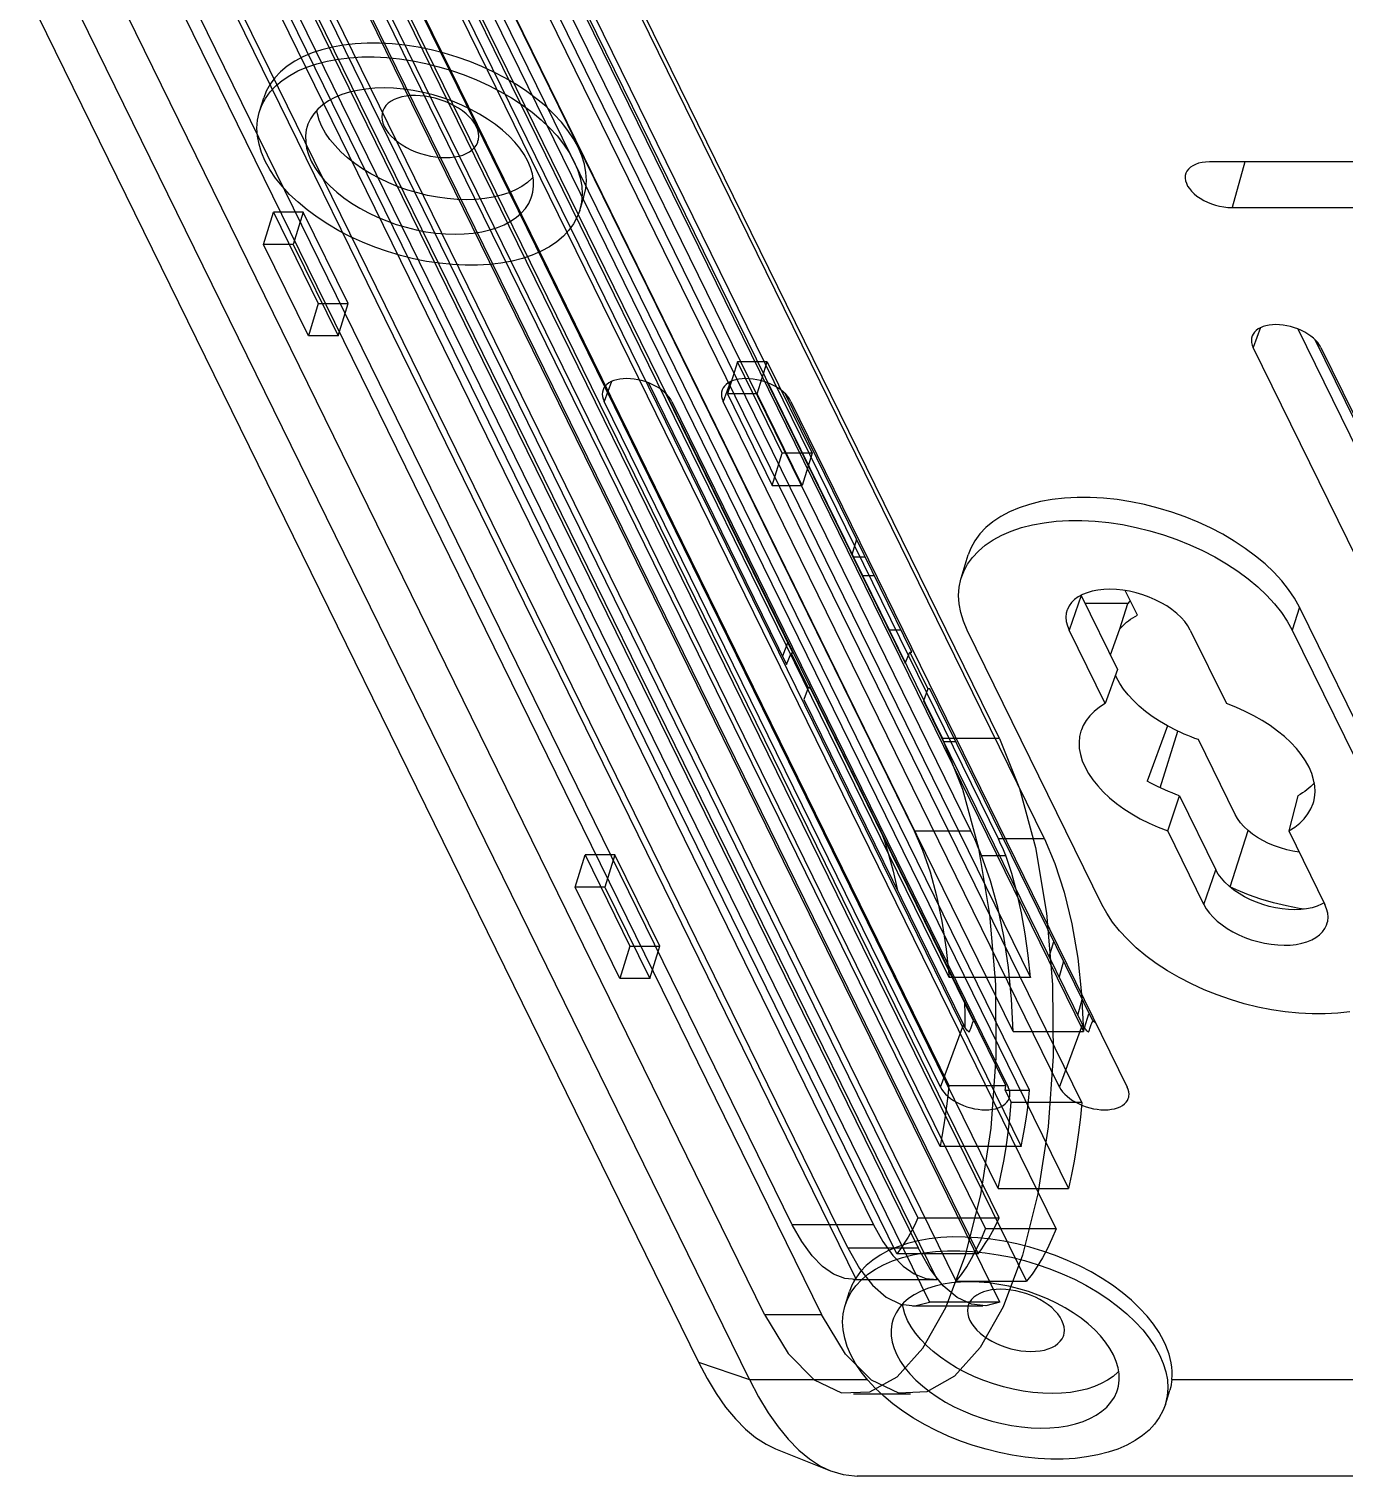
# Model space of a CAD drawing. Header units: millimetres. Extents: x 913 to 1720, y -130 to 440.
# Drawn here: x 1517.87 to 1562.6, y 102.83 to 152.03 of the extents above; entities that cross this region are included whole.
import ezdxf

# ---------------------------------------------------------------- set-up
doc = ezdxf.new("R2010")
doc.units = ezdxf.units.MM
doc.header["$LTSCALE"] = 30.734
doc.layers.get('0').update_dxf_attribs({"linetype": 'CONTINUOUS'})

msp = doc.modelspace()

# ---------------------------------------------------------------- linework, layer by layer
at = {"linetype": 'Continuous'}
for p, q in [((1526.22, 174.21), (1548.946, 127.9)), ((1550.88, 127.9), (1528.154, 174.21)), ((1552.412, 124.488), (1529.332, 171.52)), ((1525.252, 171.077), (1547.978, 124.767)), ((1549.912, 124.766), (1527.42, 170.598)), ((1550.846, 124.488), (1528.235, 170.565)), ((1549.175, 119.773), (1524.768, 169.51)), ((1527.763, 169.038), (1551.939, 119.773)), ((1528.606, 169.17), (1553.746, 117.941)), ((1551.351, 117.941), (1526.448, 168.688)), ((1553.68, 115.522), (1528.122, 167.603)), ((1524.066, 167.238), (1549.16, 116.103)), ((1551.094, 116.103), (1526.232, 166.766)), ((1551.908, 115.942), (1527.025, 166.648)), ((1548.861, 114.031), (1523.558, 165.593)), ((1526.553, 165.121), (1551.624, 114.031)), ((1527.396, 165.253), (1553.231, 112.607)), ((1550.836, 112.607), (1525.238, 164.771)), ((1552.807, 111.236), (1526.972, 163.882)), ((1524.814, 163.4), (1550.413, 111.236)), ((1522.807, 163.165), (1548.11, 111.603)), ((1550.873, 111.603), (1525.802, 162.693)), ((1547.393, 110.384), (1522.299, 161.52)), ((1526.246, 161.532), (1551.804, 109.451)), ((1549.409, 109.451), (1524.088, 161.05)), ((1525.294, 161.048), (1550.156, 110.384)), ((1550.901, 108.737), (1525.762, 159.965)), ((1523.604, 159.483), (1548.507, 108.737)), ((1521.597, 159.248), (1546.004, 109.511)), ((1548.767, 109.511), (1524.592, 158.776)), ((1543.838, 111.372), (1521.113, 157.682)), ((1525.036, 157.615), (1548.115, 110.584)), ((1545.72, 110.584), (1522.877, 157.133)), ((1524.108, 157.209), (1546.601, 111.372)), ((1542.894, 108.317), (1520.169, 154.627)), ((1522.103, 154.627), (1544.828, 108.317)), ((1517.874, 153.105), (1540.645, 106.701)), ((1542.379, 106.109), (1519.607, 152.512)), ((1525.714, 149.218), (1525.86, 149.688)), ((1629.32, 147.508), (1558.03, 147.508)), ((1559.223, 147.508), (1558.793, 145.954)), ((1536.606, 145.852), (1536.752, 146.322)), ((1525.852, 144.705), (1526.191, 145.801)), ((1527.204, 145.801), (1526.191, 145.801)), ((1526.191, 145.801), (1527.716, 142.693)), ((1527.204, 145.801), (1526.865, 144.705)), ((1528.729, 142.693), (1527.204, 145.801)), ((1558.793, 145.954), (1630.083, 145.954)), ((1526.865, 144.705), (1525.852, 144.705)), ((1527.377, 141.597), (1525.852, 144.705)), ((1526.865, 144.705), (1528.39, 141.597)), ((1527.716, 142.693), (1527.377, 141.597)), ((1527.716, 142.693), (1528.729, 142.693)), ((1528.39, 141.597), (1528.729, 142.693)), ((1559.764, 141.873), (1559.514, 141.199)), ((1561.026, 141.83), (1566.624, 130.424)), ((1528.39, 141.597), (1527.377, 141.597)), ((1566.841, 130.819), (1561.618, 141.462)), ((1572.753, 114.221), (1559.514, 141.199)), ((1561.817, 141.199), (1575.056, 114.221)), ((1541.969, 140.714), (1541.63, 139.617)), ((1542.982, 140.714), (1541.969, 140.714)), ((1543.494, 137.606), (1541.969, 140.714)), ((1542.643, 139.617), (1542.982, 140.714)), ((1542.982, 140.714), (1544.507, 137.606)), ((1537.684, 140.039), (1537.434, 139.365)), ((1538.946, 139.996), (1543.643, 130.424)), ((1541.737, 140.039), (1541.487, 139.365)), ((1542.999, 139.996), (1547.676, 130.464)), ((1548.873, 116.054), (1537.434, 139.365)), ((1543.86, 130.819), (1539.537, 139.629)), ((1539.737, 139.365), (1551.176, 116.054)), ((1552.926, 116.054), (1541.487, 139.365)), ((1542.643, 139.617), (1541.63, 139.617)), ((1541.63, 139.617), (1543.155, 136.509)), ((1544.168, 136.509), (1542.643, 139.617)), ((1547.903, 130.839), (1543.59, 139.629)), ((1543.789, 139.365), (1555.228, 116.054)), ((1543.155, 136.509), (1543.494, 137.606)), ((1544.507, 137.606), (1543.494, 137.606)), ((1544.507, 137.606), (1544.168, 136.509)), ((1543.155, 136.509), (1544.168, 136.509)), ((1546.025, 134.667), (1545.866, 134.153)), ((1546.319, 134.068), (1545.908, 134.068)), ((1549.582, 133.36), (1549.824, 134.143)), ((1546.213, 133.446), (1546.624, 133.446)), ((1555.574, 132.097), (1555.163, 132.933)), ((1553.666, 132.763), (1553.255, 131.588)), ((1553.666, 132.763), (1554.901, 130.246)), ((1555.245, 132.49), (1553.8, 132.49)), ((1554.978, 131.628), (1555.245, 132.49)), ((1561.083, 132.372), (1560.841, 131.588)), ((1565.659, 123.047), (1561.083, 132.372)), ((1549.788, 131.588), (1549.658, 131.893)), ((1547.535, 131.59), (1547.124, 131.59)), ((1554.364, 122.264), (1549.788, 131.588)), ((1554.481, 129.089), (1553.255, 131.588)), ((1554.657, 130.744), (1554.978, 131.628)), ((1557.374, 131.588), (1558.601, 129.089)), ((1560.841, 131.588), (1565.416, 122.264)), ((1543.684, 131.179), (1543.504, 130.707)), ((1543.643, 130.424), (1543.794, 130.804)), ((1543.794, 130.804), (1544.371, 129.628)), ((1547.676, 130.464), (1547.829, 130.839)), ((1547.829, 130.839), (1547.903, 130.839)), ((1547.829, 130.839), (1548.441, 129.593)), ((1554.901, 130.246), (1554.481, 129.089)), ((1554.862, 129.981), (1554.831, 130.053)), ((1544.371, 129.628), (1544.231, 129.225)), ((1550, 118.307), (1544.452, 129.613)), ((1548.441, 129.593), (1548.304, 129.185)), ((1548.515, 129.593), (1548.441, 129.593)), ((1554.053, 118.307), (1548.515, 129.593)), ((1544.231, 129.225), (1549.657, 118.169)), ((1548.304, 129.185), (1553.71, 118.169)), ((1556.595, 128.334), (1555.912, 126.454)), ((1556.346, 126.228), (1556.952, 128.151)), ((1550.88, 127.9), (1548.946, 127.9)), ((1548.98, 127.807), (1549.391, 127.807)), ((1558.9, 125.319), (1557.651, 127.865)), ((1556.604, 124.763), (1557.007, 125.956)), ((1557.007, 125.956), (1558.242, 123.439)), ((1561.029, 125.956), (1560.723, 124.763)), ((1547.978, 124.767), (1549.912, 124.767)), ((1552.412, 124.488), (1550.846, 124.488)), ((1557.83, 122.264), (1556.604, 124.763)), ((1558.732, 122.857), (1559.346, 124.773)), ((1560.723, 124.763), (1561.95, 122.264)), ((1536.45, 122.854), (1536.788, 123.951)), ((1537.802, 123.951), (1536.788, 123.951)), ((1536.788, 123.951), (1538.314, 120.843)), ((1537.802, 123.951), (1537.463, 122.854)), ((1539.327, 120.843), (1537.802, 123.951)), ((1550.27, 123.92), (1551.099, 123.92)), ((1557.83, 122.264), (1558.242, 123.439)), ((1537.463, 122.854), (1536.45, 122.854)), ((1537.975, 119.746), (1536.45, 122.854)), ((1537.463, 122.854), (1538.988, 119.746)), ((1561.925, 122.314), (1561.838, 122.265)), ((1538.314, 120.843), (1537.975, 119.746)), ((1538.314, 120.843), (1539.327, 120.843)), ((1538.988, 119.746), (1539.327, 120.843)), ((1552.574, 120.483), (1552.729, 121.004)), ((1553.057, 120.337), (1552.912, 119.795)), ((1538.988, 119.746), (1537.975, 119.746)), ((1551.939, 119.773), (1549.175, 119.773)), ((1549.717, 118.54), (1549.705, 118.909)), ((1553.547, 118.5), (1553.699, 119.028)), ((1548.873, 116.054), (1549.657, 118.169)), ((1549.672, 118.14), (1549.657, 118.169)), ((1549.72, 118.065), (1549.717, 118.54)), ((1549.904, 118.044), (1549.952, 118.175)), ((1550.073, 118.246), (1550, 118.307)), ((1552.926, 116.054), (1553.71, 118.169)), ((1553.725, 118.14), (1553.71, 118.169)), ((1553.775, 118.061), (1553.926, 118.54)), ((1553.957, 118.045), (1554.005, 118.175)), ((1554.126, 118.246), (1554.053, 118.307)), ((1551.351, 117.941), (1553.746, 117.941)), ((1549.16, 116.103), (1551.094, 116.103)), ((1551.079, 115.942), (1551.084, 116)), ((1551.079, 115.942), (1551.908, 115.942)), ((1551.079, 115.942), (1551.285, 115.522)), ((1551.084, 116), (1551.094, 116.103)), ((1553.68, 115.522), (1551.285, 115.522)), ((1551.624, 114.031), (1548.861, 114.031)), ((1550.836, 112.607), (1553.231, 112.607)), ((1546.601, 111.372), (1543.838, 111.372)), ((1548.11, 111.603), (1550.873, 111.603)), ((1552.807, 111.236), (1550.413, 111.236)), ((1545.72, 110.584), (1548.115, 110.584)), ((1550.156, 110.384), (1547.393, 110.384)), ((1545.92, 109.508), (1548.767, 109.511)), ((1549.409, 109.451), (1551.804, 109.451)), ((1545.634, 108.627), (1545.779, 109.097)), ((1542.894, 108.317), (1544.828, 108.317)), ((1547.923, 108.613), (1550.318, 108.613)), ((1550.901, 108.737), (1548.507, 108.737)), ((1540.645, 106.701), (1542.379, 106.109)), ((1542.379, 106.109), (1546.389, 106.109)), ((1556.746, 106.109), (1670.64, 106.109)), ((1547.854, 105.608), (1545.92, 105.608)), ((1556.526, 105.261), (1556.676, 105.749)), ((1543.267, 103.754), (1545.139, 103.006)), ((1689.271, 102.826), (1546.046, 102.826))]:
    msp.add_line(p, q, dxfattribs=at)
for points in [[(1536.556, 148.005), (1536.395, 148.295), (1536.205, 148.578), (1535.984, 148.856), (1535.731, 149.13), (1535.449, 149.398), (1535.141, 149.656), (1534.809, 149.902), (1534.451, 150.138), (1534.078, 150.357), (1533.688, 150.561), (1533.282, 150.749), (1532.865, 150.918), (1532.436, 151.07), (1531.997, 151.203), (1531.555, 151.315), (1531.112, 151.405), (1530.667, 151.474), (1530.229, 151.521), (1529.799, 151.545), (1529.376, 151.546), (1528.968, 151.524), (1528.575, 151.48), (1528.196, 151.413), (1527.84, 151.324), (1527.507, 151.214), (1527.195, 151.083), (1526.912, 150.933), (1526.657, 150.764), (1526.431, 150.576), (1526.237, 150.372), (1526.075, 150.151), (1525.946, 149.913), (1525.86, 149.688)], [(1525.714, 149.218), (1525.796, 149.432), (1525.922, 149.668), (1526.08, 149.887), (1526.27, 150.091), (1526.492, 150.279), (1526.742, 150.448), (1527.022, 150.6), (1527.331, 150.733), (1527.662, 150.845), (1528.017, 150.935), (1528.394, 151.004), (1528.786, 151.051), (1529.193, 151.075), (1529.615, 151.076), (1530.044, 151.054), (1530.481, 151.01), (1530.925, 150.943), (1531.368, 150.854), (1531.81, 150.744), (1532.25, 150.613), (1532.681, 150.463), (1533.101, 150.294), (1533.512, 150.106), (1533.906, 149.902), (1534.285, 149.681), (1534.647, 149.443), (1534.984, 149.195), (1535.295, 148.936), (1535.581, 148.665), (1535.836, 148.389), (1536.059, 148.11), (1536.25, 147.825), (1536.41, 147.535)], [(1533.194, 149.136), (1532.9, 149.295), (1532.594, 149.44), (1532.276, 149.571), (1531.951, 149.687), (1531.62, 149.786), (1531.281, 149.87), (1530.945, 149.935), (1530.611, 149.982), (1530.278, 150.011), (1529.955, 150.022), (1529.641, 150.013), (1529.336, 149.986), (1529.046, 149.94), (1528.773, 149.877), (1528.515, 149.795), (1528.278, 149.696), (1528.064, 149.582), (1527.871, 149.45), (1527.704, 149.305), (1527.564, 149.146), (1527.449, 148.972), (1527.363, 148.788), (1527.339, 148.717)], [(1533.089, 148.71), (1533.024, 148.824), (1532.944, 148.933), (1532.85, 149.039), (1532.741, 149.142), (1532.617, 149.241), (1532.483, 149.333), (1532.34, 149.417), (1532.188, 149.495), (1532.029, 149.563), (1531.865, 149.623), (1531.695, 149.673), (1531.525, 149.713), (1531.354, 149.742), (1531.183, 149.76), (1531.016, 149.767), (1530.856, 149.762), (1530.701, 149.745), (1530.557, 149.718), (1530.423, 149.679), (1530.3, 149.629), (1530.191, 149.57), (1530.096, 149.5), (1530.016, 149.421), (1529.954, 149.334), (1529.909, 149.241), (1529.9, 149.212)], [(1525.91, 147.535), (1525.787, 147.825), (1525.699, 148.108), (1525.646, 148.386), (1525.63, 148.66), (1525.65, 148.928), (1525.705, 149.186), (1525.714, 149.218)], [(1527.839, 148.71), (1527.746, 148.93), (1527.683, 149.145), (1527.664, 149.26)], [(1529.9, 149.212), (1529.883, 149.141), (1529.874, 149.038), (1529.884, 148.932), (1529.912, 148.823), (1529.958, 148.71)], [(1534.845, 147.535), (1534.722, 147.755), (1534.574, 147.97), (1534.402, 148.18), (1534.203, 148.387), (1533.98, 148.589), (1533.738, 148.781), (1533.475, 148.963), (1533.194, 149.136)], [(1527.339, 148.717), (1527.308, 148.595), (1527.282, 148.391), (1527.286, 148.183), (1527.319, 147.971), (1527.383, 147.756), (1527.476, 147.535)], [(1534.827, 146.806), (1534.637, 146.674), (1534.426, 146.559), (1534.192, 146.459), (1533.936, 146.376), (1533.664, 146.31), (1533.376, 146.263), (1533.071, 146.234), (1532.758, 146.224), (1532.436, 146.232), (1532.104, 146.26), (1531.77, 146.305), (1531.434, 146.369), (1531.096, 146.451), (1530.763, 146.549), (1530.436, 146.664), (1530.114, 146.795), (1529.805, 146.94), (1529.507, 147.1), (1529.222, 147.273), (1528.956, 147.457), (1528.711, 147.651), (1528.485, 147.854), (1528.284, 148.063), (1528.111, 148.274), (1527.962, 148.49), (1527.839, 148.71)], [(1529.958, 148.71), (1530.023, 148.596), (1530.103, 148.487), (1530.197, 148.381), (1530.307, 148.278), (1530.432, 148.178), (1530.566, 148.086), (1530.71, 148.002), (1530.863, 147.924), (1531.022, 147.855), (1531.187, 147.796), (1531.357, 147.746), (1531.527, 147.706), (1531.698, 147.678), (1531.87, 147.66), (1532.036, 147.653), (1532.196, 147.659), (1532.35, 147.676), (1532.494, 147.704), (1532.627, 147.742), (1532.749, 147.792), (1532.857, 147.851), (1532.95, 147.919), (1533.029, 147.997), (1533.091, 148.082), (1533.136, 148.175), (1533.147, 148.208)], [(1533.147, 148.208), (1533.164, 148.275), (1533.173, 148.379), (1533.163, 148.486), (1533.136, 148.596), (1533.089, 148.71)], [(1536.752, 146.322), (1536.815, 146.605), (1536.836, 146.875), (1536.82, 147.151), (1536.768, 147.43), (1536.68, 147.715), (1536.556, 148.005)], [(1536.606, 145.852), (1536.525, 145.638), (1536.399, 145.403), (1536.241, 145.183), (1536.051, 144.979), (1535.829, 144.792), (1535.579, 144.622), (1535.299, 144.471), (1534.99, 144.337), (1534.659, 144.225), (1534.304, 144.135), (1533.927, 144.066), (1533.535, 144.019), (1533.128, 143.996), (1532.706, 143.995), (1532.276, 144.016), (1531.84, 144.06), (1531.396, 144.127), (1530.953, 144.216), (1530.511, 144.326), (1530.071, 144.457), (1529.64, 144.608), (1529.219, 144.777), (1528.809, 144.965), (1528.414, 145.169), (1528.036, 145.39), (1527.674, 145.627), (1527.337, 145.875), (1527.026, 146.135), (1526.74, 146.405), (1526.484, 146.681), (1526.262, 146.96), (1526.071, 147.245), (1525.91, 147.535)], [(1527.476, 147.535), (1527.599, 147.315), (1527.747, 147.1), (1527.919, 146.89), (1528.118, 146.683), (1528.341, 146.482), (1528.583, 146.289), (1528.845, 146.107), (1529.127, 145.935), (1529.42, 145.776), (1529.726, 145.631), (1530.045, 145.499), (1530.369, 145.384), (1530.701, 145.284), (1531.039, 145.201), (1531.376, 145.135), (1531.71, 145.088), (1532.043, 145.059), (1532.366, 145.049), (1532.68, 145.057), (1532.985, 145.085), (1533.274, 145.13), (1533.548, 145.194), (1533.806, 145.276), (1534.042, 145.374), (1534.257, 145.489), (1534.449, 145.62), (1534.616, 145.765), (1534.757, 145.925), (1534.872, 146.098), (1534.957, 146.282), (1534.982, 146.354)], [(1534.982, 146.354), (1535.013, 146.476), (1535.039, 146.679), (1535.035, 146.888), (1535.002, 147.099), (1534.938, 147.315), (1534.845, 147.535)], [(1536.41, 147.535), (1536.534, 147.246), (1536.622, 146.962), (1536.674, 146.684), (1536.691, 146.41), (1536.671, 146.142), (1536.616, 145.885), (1536.606, 145.852)], [(1557.226, 147.125), (1557.204, 147.041), (1557.199, 146.956), (1557.211, 146.869), (1557.239, 146.78), (1557.283, 146.688), (1557.341, 146.599), (1557.415, 146.512), (1557.502, 146.426), (1557.601, 146.346), (1557.71, 146.271), (1557.83, 146.201), (1557.956, 146.139), (1558.09, 146.085), (1558.231, 146.038), (1558.372, 146.002), (1558.512, 145.976), (1558.652, 145.96), (1558.793, 145.954)], [(1558.03, 147.508), (1557.896, 147.502), (1557.772, 147.486), (1557.658, 147.461), (1557.553, 147.425), (1557.459, 147.379), (1557.379, 147.325), (1557.313, 147.264), (1557.261, 147.196), (1557.226, 147.125)], [(1535.02, 146.985), (1534.99, 146.951), (1534.827, 146.806)], [(1560.284, 141.976), (1560.164, 141.971), (1560.051, 141.958), (1559.946, 141.937), (1559.849, 141.908), (1559.759, 141.871), (1559.68, 141.827), (1559.612, 141.776), (1559.555, 141.718), (1559.51, 141.656), (1559.48, 141.593)], [(1561.817, 141.199), (1561.769, 141.282), (1561.711, 141.362), (1561.642, 141.439), (1561.562, 141.515), (1561.471, 141.588), (1561.373, 141.656), (1561.266, 141.718), (1561.152, 141.776), (1561.035, 141.827), (1560.913, 141.871), (1560.786, 141.908), (1560.66, 141.937), (1560.535, 141.958), (1560.41, 141.971), (1560.284, 141.976)], [(1559.48, 141.593), (1559.459, 141.515), (1559.453, 141.439), (1559.46, 141.362), (1559.481, 141.282), (1559.514, 141.199)], [(1537.4, 139.759), (1537.379, 139.681), (1537.372, 139.606), (1537.38, 139.528), (1537.4, 139.448), (1537.434, 139.365)], [(1538.204, 140.142), (1538.083, 140.137), (1537.97, 140.124), (1537.866, 140.103), (1537.768, 140.074), (1537.679, 140.037), (1537.6, 139.993), (1537.532, 139.942), (1537.475, 139.884), (1537.43, 139.822), (1537.4, 139.759)], [(1539.737, 139.365), (1539.689, 139.448), (1539.63, 139.528), (1539.562, 139.606), (1539.481, 139.681), (1539.39, 139.754), (1539.292, 139.822), (1539.186, 139.884), (1539.072, 139.942), (1538.954, 139.993), (1538.832, 140.037), (1538.706, 140.074), (1538.58, 140.103), (1538.454, 140.124), (1538.329, 140.137), (1538.204, 140.142)], [(1541.452, 139.759), (1541.431, 139.681), (1541.425, 139.606), (1541.432, 139.528), (1541.453, 139.448), (1541.487, 139.365)], [(1542.257, 140.142), (1542.136, 140.137), (1542.023, 140.124), (1541.918, 140.103), (1541.821, 140.074), (1541.731, 140.037), (1541.652, 139.993), (1541.584, 139.942), (1541.527, 139.884), (1541.482, 139.822), (1541.452, 139.759)], [(1543.789, 139.365), (1543.741, 139.448), (1543.683, 139.528), (1543.614, 139.606), (1543.534, 139.681), (1543.443, 139.754), (1543.345, 139.822), (1543.238, 139.884), (1543.125, 139.942), (1543.007, 139.993), (1542.885, 140.037), (1542.758, 140.074), (1542.632, 140.103), (1542.507, 140.124), (1542.382, 140.137), (1542.257, 140.142)], [(1561.083, 132.372), (1560.914, 132.676), (1560.714, 132.974), (1560.482, 133.267), (1560.216, 133.555), (1559.919, 133.837), (1559.595, 134.108), (1559.245, 134.367), (1558.869, 134.615), (1558.476, 134.847), (1558.065, 135.061), (1557.637, 135.259), (1557.198, 135.438), (1556.746, 135.598), (1556.283, 135.738), (1555.818, 135.856), (1555.352, 135.951), (1554.883, 136.024), (1554.422, 136.073), (1553.969, 136.098), (1553.524, 136.099), (1553.095, 136.076), (1552.681, 136.029), (1552.283, 135.958), (1551.908, 135.865), (1551.557, 135.749), (1551.229, 135.611), (1550.93, 135.453), (1550.662, 135.274), (1550.424, 135.076), (1550.22, 134.862), (1550.05, 134.629), (1549.914, 134.379), (1549.824, 134.143)], [(1549.582, 133.36), (1549.667, 133.584), (1549.8, 133.832), (1549.966, 134.063), (1550.166, 134.278), (1550.4, 134.476), (1550.664, 134.655), (1550.959, 134.814), (1551.284, 134.955), (1551.633, 135.073), (1552.006, 135.168), (1552.404, 135.24), (1552.816, 135.289), (1553.245, 135.314), (1553.689, 135.315), (1554.141, 135.293), (1554.6, 135.246), (1555.068, 135.175), (1555.534, 135.082), (1555.999, 134.966), (1556.463, 134.828), (1556.917, 134.669), (1557.36, 134.491), (1557.792, 134.293), (1558.207, 134.078), (1558.605, 133.845), (1558.986, 133.596), (1559.341, 133.334), (1559.668, 133.061), (1559.969, 132.777), (1560.237, 132.486), (1560.471, 132.193), (1560.672, 131.893), (1560.841, 131.588)], [(1549.658, 131.893), (1549.565, 132.191), (1549.51, 132.483), (1549.493, 132.771), (1549.514, 133.054), (1549.571, 133.325), (1549.582, 133.36)], [(1557.374, 131.588), (1557.288, 131.738), (1557.183, 131.882), (1557.059, 132.022), (1556.914, 132.157), (1556.75, 132.288), (1556.574, 132.409), (1556.385, 132.52), (1556.183, 132.622), (1555.974, 132.713), (1555.757, 132.791), (1555.534, 132.857), (1555.31, 132.909), (1555.084, 132.946), (1554.859, 132.97), (1554.64, 132.978), (1554.43, 132.971), (1554.227, 132.949), (1554.037, 132.912), (1553.863, 132.861), (1553.703, 132.796), (1553.561, 132.719), (1553.438, 132.628), (1553.334, 132.526), (1553.252, 132.414), (1553.194, 132.292), (1553.189, 132.279)], [(1555.333, 132.588), (1555.296, 132.55), (1555.245, 132.49)], [(1553.189, 132.279), (1553.157, 132.16), (1553.145, 132.024), (1553.157, 131.883), (1553.194, 131.738), (1553.255, 131.588)], [(1554.978, 131.628), (1555.03, 131.689), (1555.086, 131.747), (1555.145, 131.803), (1555.208, 131.857), (1555.274, 131.909), (1555.344, 131.96), (1555.417, 132.008), (1555.494, 132.054), (1555.574, 132.097)], [(1543.794, 130.804), (1543.801, 130.806), (1543.808, 130.808), (1543.816, 130.81), (1543.823, 130.811), (1543.83, 130.813), (1543.838, 130.815), (1543.845, 130.816), (1543.853, 130.818), (1543.86, 130.819)], [(1556.595, 128.334), (1556.329, 128.491), (1556.081, 128.655), (1555.85, 128.827), (1555.635, 129.007), (1555.437, 129.195), (1555.261, 129.387), (1555.107, 129.581), (1554.974, 129.779), (1554.862, 129.981)], [(1544.452, 129.613), (1544.443, 129.615), (1544.434, 129.616), (1544.425, 129.618), (1544.416, 129.619), (1544.407, 129.621), (1544.398, 129.623), (1544.389, 129.625), (1544.38, 129.626), (1544.371, 129.628)], [(1554.481, 129.089), (1554.28, 128.964), (1554.105, 128.827), (1553.954, 128.678), (1553.828, 128.516), (1553.727, 128.341), (1553.669, 128.202)], [(1561.412, 126.926), (1561.292, 127.143), (1561.148, 127.354), (1560.982, 127.562), (1560.79, 127.767), (1560.575, 127.967), (1560.341, 128.158), (1560.088, 128.341), (1559.816, 128.516), (1559.531, 128.678), (1559.234, 128.827), (1558.924, 128.964), (1558.601, 129.089)], [(1553.669, 128.202), (1553.654, 128.158), (1553.608, 127.967), (1553.59, 127.767), (1553.599, 127.562), (1553.636, 127.354), (1553.7, 127.143), (1553.793, 126.926)], [(1557.651, 127.865), (1557.528, 127.909), (1557.406, 127.955), (1557.285, 128.003), (1557.166, 128.053), (1557.049, 128.105), (1556.932, 128.16), (1556.818, 128.216), (1556.706, 128.274), (1556.595, 128.334)], [(1549.733, 110.338), (1550.248, 112.388), (1550.598, 114.656), (1550.77, 117.055), (1550.756, 119.538), (1550.556, 121.923), (1550.179, 124.162), (1549.64, 126.171), (1548.946, 127.9)], [(1550.88, 127.9), (1551.563, 126.204), (1552.105, 124.2), (1552.485, 121.964), (1552.69, 119.538), (1552.706, 117.099), (1552.537, 114.698), (1552.19, 112.427), (1551.667, 110.338)], [(1553.793, 126.926), (1553.913, 126.71), (1554.056, 126.498), (1554.223, 126.29), (1554.414, 126.086), (1554.629, 125.886), (1554.863, 125.694), (1555.116, 125.511), (1555.388, 125.337), (1555.674, 125.174), (1555.971, 125.025), (1556.281, 124.888), (1556.604, 124.763)], [(1557.007, 125.956), (1556.879, 126.003), (1556.752, 126.052), (1556.627, 126.103), (1556.503, 126.156), (1556.381, 126.212), (1556.261, 126.269), (1556.143, 126.329), (1556.026, 126.39), (1555.912, 126.454)], [(1561.57, 125.76), (1561.596, 125.886), (1561.615, 126.086), (1561.606, 126.29), (1561.569, 126.498), (1561.504, 126.71), (1561.412, 126.926)], [(1561.587, 126.394), (1561.584, 126.39), (1561.528, 126.329), (1561.468, 126.269), (1561.404, 126.212), (1561.337, 126.156), (1561.265, 126.103), (1561.19, 126.052), (1561.112, 126.003), (1561.029, 125.956)], [(1560.723, 124.763), (1560.924, 124.888), (1561.1, 125.025), (1561.25, 125.174), (1561.376, 125.337), (1561.477, 125.511), (1561.551, 125.694), (1561.57, 125.76)], [(1561.078, 124.04), (1561.075, 124.04), (1560.864, 124.074), (1560.654, 124.121), (1560.442, 124.182), (1560.237, 124.255), (1560.038, 124.339), (1559.845, 124.435), (1559.663, 124.541), (1559.494, 124.656), (1559.337, 124.78), (1559.199, 124.909), (1559.081, 125.041), (1558.981, 125.178), (1558.9, 125.319)], [(1546.896, 124.634), (1546.968, 124.427), (1547.124, 123.923), (1547.267, 123.393), (1547.396, 122.84), (1547.418, 122.732)], [(1547.978, 124.767), (1548.265, 124.108), (1548.522, 123.368), (1548.743, 122.558), (1548.927, 121.687), (1549.074, 120.74), (1549.175, 119.773)], [(1550.27, 123.92), (1550.222, 124.05), (1550.164, 124.198), (1550.105, 124.343), (1550.044, 124.483), (1549.982, 124.62), (1549.912, 124.767)], [(1551.099, 123.92), (1551.064, 124.007), (1551.018, 124.115), (1550.981, 124.199), (1550.934, 124.303), (1550.896, 124.384), (1550.846, 124.488)], [(1552.412, 124.488), (1552.768, 123.655), (1553.084, 122.679), (1553.345, 121.599), (1553.544, 120.437), (1553.678, 119.216), (1553.746, 117.941)], [(1551.351, 117.941), (1551.297, 119.043), (1551.191, 120.12), (1551.03, 121.186), (1550.824, 122.163), (1550.574, 123.069), (1550.27, 123.92)], [(1551.939, 119.773), (1551.864, 120.529), (1551.762, 121.264), (1551.635, 121.973), (1551.478, 122.675), (1551.302, 123.312), (1551.099, 123.92)], [(1561.514, 122.15), (1561.33, 122.113), (1561.132, 122.09), (1560.927, 122.082), (1560.715, 122.089), (1560.495, 122.111), (1560.275, 122.146), (1560.056, 122.196), (1559.837, 122.26), (1559.624, 122.335), (1559.418, 122.423), (1559.218, 122.523), (1559.031, 122.633), (1558.856, 122.752), (1558.695, 122.881), (1558.551, 123.014), (1558.429, 123.151), (1558.326, 123.293), (1558.242, 123.439)], [(1561.251, 122.104), (1561.073, 122.128), (1560.64, 122.21), (1560.204, 122.315), (1559.776, 122.442), (1559.355, 122.59), (1558.941, 122.759), (1558.714, 122.865)], [(1562.801, 118.612), (1562.388, 118.563), (1561.96, 118.538), (1561.516, 118.537), (1561.064, 118.56), (1560.604, 118.607), (1560.137, 118.677), (1559.67, 118.77), (1559.205, 118.886), (1558.741, 119.025), (1558.288, 119.183), (1557.845, 119.361), (1557.412, 119.559), (1556.997, 119.774), (1556.599, 120.007), (1556.218, 120.257), (1555.864, 120.518), (1555.536, 120.791), (1555.235, 121.076), (1554.967, 121.366), (1554.733, 121.66), (1554.532, 121.959), (1554.364, 122.264)], [(1557.83, 122.264), (1557.917, 122.115), (1558.022, 121.97), (1558.146, 121.831), (1558.29, 121.695), (1558.454, 121.565), (1558.63, 121.443), (1558.82, 121.332), (1559.021, 121.23), (1559.23, 121.14), (1559.447, 121.062), (1559.671, 120.996), (1559.895, 120.944), (1560.12, 120.906), (1560.346, 120.883), (1560.564, 120.874), (1560.775, 120.881), (1560.978, 120.904), (1561.167, 120.94), (1561.342, 120.991), (1561.502, 121.056), (1561.644, 121.134), (1561.766, 121.224), (1561.87, 121.326), (1561.952, 121.438), (1562.011, 121.561), (1562.034, 121.634)], [(1561.838, 122.265), (1561.683, 122.2), (1561.514, 122.15)], [(1562.034, 121.634), (1562.047, 121.692), (1562.06, 121.829), (1562.047, 121.969), (1562.011, 122.114), (1561.95, 122.264)], [(1549.801, 117.968), (1549.775, 117.996), (1549.751, 118.024), (1549.729, 118.053), (1549.708, 118.082), (1549.689, 118.111), (1549.672, 118.14)], [(1549.952, 118.175), (1549.968, 118.219), (1550, 118.307)], [(1553.853, 117.968), (1553.828, 117.996), (1553.804, 118.024), (1553.781, 118.053), (1553.761, 118.082), (1553.742, 118.111), (1553.725, 118.14)], [(1554.005, 118.175), (1554.021, 118.219), (1554.053, 118.307)], [(1549.856, 117.913), (1549.828, 117.94), (1549.801, 117.968)], [(1549.856, 117.913), (1549.888, 118.001), (1549.904, 118.044)], [(1553.909, 117.913), (1553.88, 117.94), (1553.853, 117.968)], [(1553.909, 117.913), (1553.941, 118.001), (1553.957, 118.045)], [(1549.16, 116.103), (1549.125, 115.753), (1549.085, 115.408), (1549.04, 115.067), (1548.984, 114.704), (1548.927, 114.375), (1548.861, 114.031)], [(1548.873, 116.054), (1548.921, 115.971), (1548.979, 115.891), (1549.048, 115.814), (1549.128, 115.738), (1549.219, 115.665), (1549.317, 115.597), (1549.424, 115.535), (1549.538, 115.477), (1549.655, 115.426), (1549.778, 115.382), (1549.904, 115.345), (1550.03, 115.316), (1550.155, 115.295), (1550.28, 115.282), (1550.406, 115.277)], [(1550.406, 115.277), (1550.526, 115.282), (1550.639, 115.295), (1550.744, 115.316), (1550.841, 115.345), (1550.931, 115.382), (1551.01, 115.426), (1551.078, 115.477), (1551.135, 115.535), (1551.18, 115.597), (1551.212, 115.665), (1551.225, 115.711)], [(1551.225, 115.711), (1551.231, 115.738), (1551.237, 115.814), (1551.23, 115.891), (1551.209, 115.971), (1551.176, 116.054)], [(1551.624, 114.031), (1551.681, 114.326), (1551.735, 114.627), (1551.787, 114.961), (1551.831, 115.271), (1551.87, 115.586), (1551.908, 115.942)], [(1552.926, 116.054), (1552.973, 115.971), (1553.032, 115.891), (1553.101, 115.814), (1553.181, 115.738), (1553.272, 115.665), (1553.37, 115.597), (1553.476, 115.535), (1553.59, 115.477), (1553.708, 115.426), (1553.83, 115.382), (1553.956, 115.345), (1554.083, 115.316), (1554.208, 115.295), (1554.333, 115.282), (1554.458, 115.277)], [(1554.458, 115.277), (1554.579, 115.282), (1554.692, 115.295), (1554.796, 115.316), (1554.894, 115.345), (1554.984, 115.382), (1555.063, 115.426), (1555.13, 115.477), (1555.188, 115.535), (1555.232, 115.597), (1555.264, 115.665), (1555.278, 115.711)], [(1555.278, 115.711), (1555.284, 115.738), (1555.29, 115.814), (1555.282, 115.891), (1555.262, 115.971), (1555.228, 116.054)], [(1550.836, 112.607), (1550.935, 113.047), (1551.029, 113.53), (1551.107, 113.997), (1551.179, 114.504), (1551.236, 114.991), (1551.285, 115.522)], [(1553.68, 115.522), (1553.634, 115.027), (1553.574, 114.51), (1553.507, 114.032), (1553.425, 113.535), (1553.336, 113.08), (1553.231, 112.607)], [(1546.004, 109.511), (1545.619, 109.543), (1545.238, 109.689), (1544.865, 109.946), (1544.507, 110.312), (1544.157, 110.796), (1543.838, 111.372)], [(1546.601, 111.372), (1546.917, 110.802), (1547.256, 110.329), (1547.613, 109.959), (1547.985, 109.697), (1548.378, 109.544), (1548.767, 109.511)], [(1548.11, 111.603), (1548.002, 111.373), (1547.891, 111.155), (1547.776, 110.949), (1547.647, 110.74), (1547.525, 110.561), (1547.393, 110.384)], [(1549.409, 109.451), (1549.586, 109.677), (1549.769, 109.944), (1549.935, 110.221), (1550.104, 110.54), (1550.257, 110.864), (1550.413, 111.236)], [(1550.156, 110.384), (1550.28, 110.549), (1550.402, 110.728), (1550.521, 110.919), (1550.646, 111.141), (1550.758, 111.358), (1550.873, 111.603)], [(1552.807, 111.236), (1552.663, 110.889), (1552.501, 110.544), (1552.342, 110.242), (1552.166, 109.947), (1551.994, 109.694), (1551.804, 109.451)], [(1556.475, 107.414), (1556.315, 107.704), (1556.124, 107.987), (1555.903, 108.265), (1555.651, 108.539), (1555.368, 108.807), (1555.06, 109.065), (1554.728, 109.311), (1554.371, 109.546), (1553.997, 109.766), (1553.607, 109.97), (1553.201, 110.157), (1552.784, 110.327), (1552.355, 110.478), (1551.916, 110.612), (1551.475, 110.724), (1551.031, 110.814), (1550.586, 110.883), (1550.148, 110.93), (1549.718, 110.954), (1549.295, 110.955), (1548.887, 110.933), (1548.494, 110.889), (1548.116, 110.822), (1547.76, 110.733), (1547.426, 110.623), (1547.114, 110.492), (1546.831, 110.342), (1546.576, 110.172), (1546.35, 109.985), (1546.156, 109.781), (1545.995, 109.56), (1545.865, 109.322), (1545.779, 109.097)], [(1542.894, 108.317), (1543.692, 106.994), (1544.576, 106.095), (1545.51, 105.653), (1546.477, 105.69), (1547.405, 106.205), (1548.277, 107.172), (1549.06, 108.556), (1549.733, 110.338)], [(1551.667, 110.338), (1551.007, 108.584), (1550.227, 107.193), (1549.356, 106.218), (1548.411, 105.69), (1547.461, 105.649), (1546.526, 106.083), (1545.642, 106.974), (1544.828, 108.317)], [(1545.634, 108.627), (1545.715, 108.841), (1545.841, 109.076), (1545.999, 109.296), (1546.189, 109.5), (1546.411, 109.687), (1546.661, 109.857), (1546.941, 110.008), (1547.25, 110.142), (1547.581, 110.254), (1547.936, 110.344), (1548.313, 110.413), (1548.705, 110.46), (1549.112, 110.484), (1549.534, 110.485), (1549.964, 110.463), (1550.4, 110.419), (1550.844, 110.352), (1551.287, 110.263), (1551.729, 110.153), (1552.169, 110.022), (1552.6, 109.872), (1553.021, 109.702), (1553.431, 109.515), (1553.826, 109.311), (1554.204, 109.09), (1554.566, 108.852), (1554.903, 108.604), (1555.214, 108.345), (1555.5, 108.074), (1555.756, 107.798), (1555.978, 107.519), (1556.169, 107.234), (1556.33, 106.944)], [(1545.72, 110.584), (1546.118, 109.883), (1546.56, 109.313), (1547.028, 108.908), (1547.514, 108.673), (1548.008, 108.615), (1548.507, 108.737)], [(1550.901, 108.737), (1550.422, 108.616), (1549.928, 108.668), (1549.441, 108.896), (1548.972, 109.295), (1548.529, 109.858), (1548.115, 110.584)], [(1553.113, 108.544), (1552.82, 108.703), (1552.514, 108.848), (1552.195, 108.98), (1551.871, 109.096), (1551.539, 109.195), (1551.201, 109.279), (1550.864, 109.344), (1550.53, 109.391), (1550.197, 109.42), (1549.874, 109.43), (1549.56, 109.422), (1549.255, 109.395), (1548.966, 109.349), (1548.692, 109.285), (1548.434, 109.204), (1548.198, 109.105), (1547.983, 108.991), (1547.791, 108.859), (1547.624, 108.714), (1547.483, 108.554), (1547.368, 108.381), (1547.283, 108.197), (1547.258, 108.126)], [(1553.009, 108.119), (1552.943, 108.233), (1552.863, 108.342), (1552.769, 108.448), (1552.659, 108.552), (1552.534, 108.651), (1552.4, 108.743), (1552.257, 108.828), (1552.103, 108.905), (1551.944, 108.974), (1551.779, 109.033), (1551.609, 109.083), (1551.439, 109.123), (1551.268, 109.151), (1551.096, 109.169), (1550.93, 109.176), (1550.77, 109.17), (1550.616, 109.153), (1550.472, 109.126), (1550.339, 109.087), (1550.217, 109.037), (1550.11, 108.978), (1550.016, 108.91), (1549.937, 108.832), (1549.875, 108.747), (1549.83, 108.654), (1549.819, 108.621)], [(1545.83, 106.944), (1545.706, 107.234), (1545.618, 107.517), (1545.566, 107.795), (1545.549, 108.069), (1545.569, 108.337), (1545.624, 108.595), (1545.634, 108.627)], [(1547.758, 108.119), (1547.666, 108.339), (1547.602, 108.554), (1547.584, 108.669)], [(1549.819, 108.621), (1549.803, 108.554), (1549.793, 108.45), (1549.803, 108.343), (1549.831, 108.233), (1549.877, 108.119)], [(1554.764, 106.944), (1554.641, 107.164), (1554.493, 107.379), (1554.321, 107.589), (1554.122, 107.796), (1553.899, 107.998), (1553.657, 108.19), (1553.395, 108.372), (1553.113, 108.544)], [(1547.258, 108.126), (1547.227, 108.003), (1547.201, 107.8), (1547.205, 107.591), (1547.238, 107.38), (1547.302, 107.164), (1547.395, 106.944)], [(1554.746, 106.215), (1554.557, 106.083), (1554.345, 105.968), (1554.111, 105.868), (1553.855, 105.784), (1553.583, 105.719), (1553.295, 105.672), (1552.991, 105.643), (1552.677, 105.633), (1552.355, 105.641), (1552.023, 105.668), (1551.689, 105.714), (1551.353, 105.778), (1551.015, 105.859), (1550.682, 105.958), (1550.355, 106.072), (1550.033, 106.204), (1549.724, 106.349), (1549.427, 106.509), (1549.141, 106.682), (1548.876, 106.866), (1548.63, 107.06), (1548.404, 107.263), (1548.203, 107.472), (1548.03, 107.683), (1547.881, 107.899), (1547.758, 108.119)], [(1549.877, 108.119), (1549.942, 108.005), (1550.022, 107.896), (1550.116, 107.79), (1550.226, 107.687), (1550.349, 107.588), (1550.483, 107.497), (1550.626, 107.412), (1550.779, 107.335), (1550.937, 107.266), (1551.101, 107.207), (1551.271, 107.156), (1551.441, 107.116), (1551.612, 107.087), (1551.784, 107.069), (1551.95, 107.062), (1552.11, 107.067), (1552.265, 107.084), (1552.409, 107.111), (1552.543, 107.15), (1552.666, 107.2), (1552.775, 107.259), (1552.87, 107.329), (1552.95, 107.409), (1553.012, 107.495), (1553.057, 107.588), (1553.067, 107.617)], [(1553.067, 107.617), (1553.084, 107.688), (1553.092, 107.791), (1553.082, 107.897), (1553.055, 108.006), (1553.009, 108.119)], [(1556.746, 106.109), (1556.755, 106.248), (1556.753, 106.389), (1556.742, 106.532), (1556.722, 106.677), (1556.691, 106.823), (1556.652, 106.97), (1556.602, 107.117), (1556.543, 107.265), (1556.475, 107.414)], [(1546.659, 105.814), (1546.404, 106.09), (1546.181, 106.369), (1545.99, 106.654), (1545.83, 106.944)], [(1547.395, 106.944), (1547.518, 106.724), (1547.666, 106.509), (1547.838, 106.299), (1548.037, 106.092), (1548.26, 105.89), (1548.502, 105.698), (1548.765, 105.516), (1549.046, 105.344), (1549.34, 105.185), (1549.646, 105.04), (1549.964, 104.908), (1550.289, 104.793), (1550.62, 104.693), (1550.959, 104.609), (1551.295, 104.544), (1551.629, 104.497), (1551.962, 104.468), (1552.285, 104.458), (1552.599, 104.466), (1552.904, 104.493), (1553.194, 104.539), (1553.467, 104.603), (1553.725, 104.684), (1553.962, 104.783), (1554.176, 104.898), (1554.369, 105.029), (1554.536, 105.174), (1554.676, 105.334), (1554.791, 105.507), (1554.877, 105.691), (1554.901, 105.762)], [(1554.901, 105.762), (1554.932, 105.885), (1554.958, 106.088), (1554.954, 106.297), (1554.921, 106.508), (1554.857, 106.724), (1554.764, 106.944)], [(1556.33, 106.944), (1556.453, 106.654), (1556.541, 106.371), (1556.594, 106.093), (1556.61, 105.819), (1556.59, 105.551), (1556.535, 105.293), (1556.526, 105.261)], [(1540.645, 106.701), (1540.94, 106.14), (1541.248, 105.63), (1541.568, 105.173), (1541.9, 104.77), (1542.241, 104.424), (1542.59, 104.136), (1542.946, 103.907), (1543.267, 103.754)], [(1554.939, 106.394), (1554.909, 106.36), (1554.746, 106.215)], [(1542.379, 106.109), (1542.689, 105.518), (1543.013, 104.981), (1543.351, 104.499)], [(1556.526, 105.261), (1556.444, 105.047), (1556.318, 104.812), (1556.16, 104.592), (1555.97, 104.388), (1555.748, 104.201), (1555.498, 104.031), (1555.218, 103.88), (1554.909, 103.746), (1554.578, 103.634), (1554.223, 103.544), (1553.846, 103.475), (1553.454, 103.428), (1553.047, 103.404), (1552.625, 103.403), (1552.196, 103.425), (1551.759, 103.469), (1551.315, 103.536), (1550.872, 103.625), (1550.43, 103.735), (1549.99, 103.866), (1549.559, 104.016), (1549.139, 104.186), (1548.728, 104.373), (1548.334, 104.577), (1547.955, 104.799), (1547.593, 105.036), (1547.256, 105.284), (1546.945, 105.543), (1546.659, 105.814)], [(1556.746, 106.109), (1556.706, 105.862), (1556.675, 105.744)], [(1543.351, 104.499), (1543.7, 104.076), (1544.059, 103.711), (1544.426, 103.408), (1544.801, 103.167), (1545.139, 103.006)], [(1545.139, 103.006), (1545.181, 102.99), (1545.564, 102.877), (1545.95, 102.828), (1546.046, 102.826)]]:
    msp.add_lwpolyline(points, dxfattribs=at)

doc.saveas('drawing.dxf')
